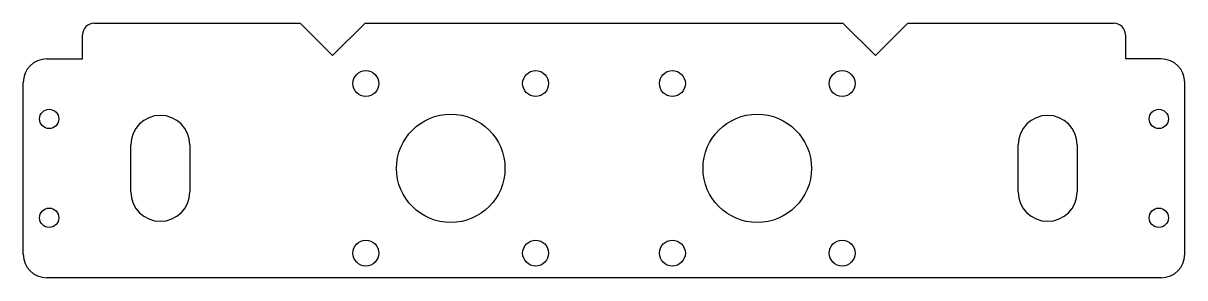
# Model space of a CAD drawing. Header units: millimetres. Extents: x -312 to 181, y -93 to 15.
import ezdxf

# ---------------------------------------------------------------- set-up
doc = ezdxf.new("R2010")
doc.units = ezdxf.units.MM

msp = doc.modelspace()

# ---------------------------------------------------------------- linework, layer by layer
at = {"color": 7, "linetype": 'Continuous', "lineweight": 25}
for p, q in [((-281.41, 15.16), (-194.11, 15.16)), ((-194.11, 15.16), (-180.33, 1.37)), ((-180.33, 1.37), (-166.54, 15.16)), ((-166.54, 15.16), (36.04, 15.16)), ((36.04, 15.16), (49.83, 1.37)), ((49.83, 1.37), (63.61, 15.16)), ((63.61, 15.16), (150.91, 15.16)), ((-286.41, 0), (-286.41, 10.16)), ((155.91, 10.16), (155.91, 0)), ((-301.56, 0), (-286.41, 0)), ((171.06, 0), (155.91, 0)), ((-311.56, -83), (-311.56, -10)), ((181.06, -83), (181.06, -10)), ((-265.91, -56.5), (-265.91, -36.5)), ((-240.91, -36.5), (-240.91, -56.5)), ((110.41, -56.5), (110.41, -36.5)), ((135.41, -36.5), (135.41, -56.5)), ((171.06, -93), (-301.56, -93))]:
    msp.add_line(p, q, dxfattribs=at)
for centre, radius in [((-166.25, -10.5), 5.5), ((-94.25, -10.5), 5.5), ((-36.25, -10.5), 5.5), ((35.75, -10.5), 5.5), ((-300.56, -25.5), 4.1), ((-130.25, -46.5), 23), ((-0.25, -46.5), 23), ((170.06, -25.5), 4.1), ((-300.56, -67.5), 4.1), ((170.06, -67.5), 4.1), ((-166.25, -82.5), 5.5), ((-94.25, -82.5), 5.5), ((-36.25, -82.5), 5.5), ((35.75, -82.5), 5.5)]:
    msp.add_circle(centre, radius, dxfattribs=at)
for centre, radius, start, end in [((-281.41, 10.16), 5, 90, 180), ((150.91, 10.16), 5, 0, 90), ((-301.56, -10), 10, 90, 180), ((171.06, -10), 10, 0, 90), ((-253.41, -36.5), 12.5, 0, 180), ((122.91, -36.5), 12.5, 0, 180), ((-253.41, -56.5), 12.5, 180, 0), ((122.91, -56.5), 12.5, 180, 0), ((-301.56, -83), 10, 180, 270), ((171.06, -83), 10, 270, 0)]:
    msp.add_arc(centre, radius, start, end, dxfattribs=at)

doc.saveas('drawing.dxf')
